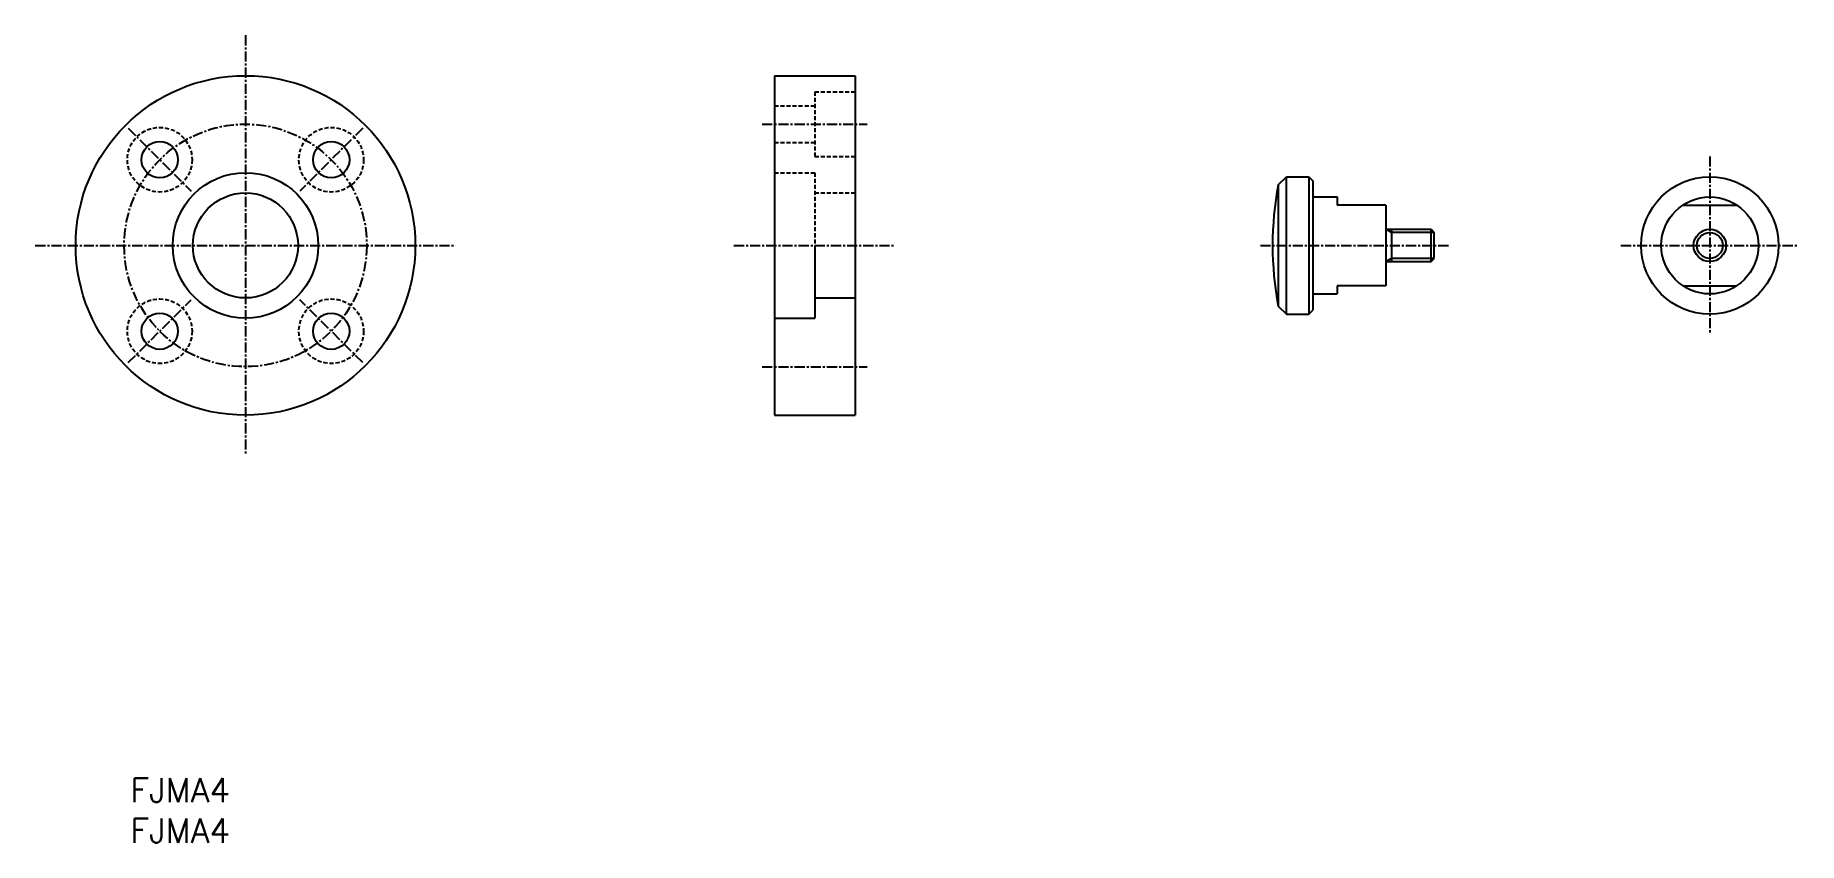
# Model space of a CAD drawing. Extents: x 33 to 251, y 37 to 137.
import ezdxf
from ezdxf.enums import TextEntityAlignment as Align

# ---------------------------------------------------------------- set-up
doc = ezdxf.new("R2010")
doc.units = 0
doc.linetypes.add('CENTER', pattern=[2, 1.25, -0.25, 0.25, -0.25])
doc.linetypes.add('DASHED', pattern=[0.75, 0.5, -0.25])
doc.layers.get('0').update_dxf_attribs({"linetype": 'CONTINUOUS'})
doc.layers.add('CENTER', color=1, linetype='CENTER')
doc.styles.get("Standard").update_dxf_attribs({"font": 'txt.shx', "bigfont": 'extfont.shx'})

msp = doc.modelspace()

# ---------------------------------------------------------------- linework, layer by layer
at = {"color": 7, "linetype": 'CONTINUOUS'}
for p, q in [((124.43, 132.18), (134.43, 132.18)), ((124.43, 132.18), (124.43, 90.18)), ((134.43, 132.18), (134.43, 90.18)), ((186.76, 118.68), (187.76, 119.68)), ((186.76, 118.68), (186.76, 103.68)), ((187.76, 119.68), (190.55, 119.68)), ((187.76, 102.68), (187.76, 119.68)), ((190.55, 119.68), (191.05, 119.18)), ((190.55, 119.68), (190.55, 102.68)), ((191.05, 119.18), (191.05, 103.18)), ((191.25, 117.18), (194.05, 117.18)), ((194.05, 117.18), (194.05, 116.18)), ((200.05, 116.18), (194.05, 116.18)), ((200.05, 116.18), (200.05, 106.18)), ((236.82, 116.18), (243.45, 116.18)), ((200.05, 113.18), (205.67, 113.18)), ((200.75, 113.18), (200.75, 109.18)), ((205.67, 109.18), (205.67, 113.18)), ((205.67, 113.18), (206.05, 112.8)), ((206.05, 109.56), (206.05, 112.8)), ((129.43, 111.18), (129.43, 102.18)), ((200.05, 109.18), (205.67, 109.18)), ((205.67, 109.18), (206.05, 109.56)), ((191.25, 105.18), (194.05, 105.18)), ((194.05, 106.18), (194.05, 105.18)), ((200.05, 106.18), (194.05, 106.18)), ((236.82, 106.18), (243.45, 106.18)), ((129.43, 104.68), (134.43, 104.68)), ((186.76, 103.68), (187.76, 102.68)), ((187.76, 102.68), (190.55, 102.68)), ((190.55, 102.68), (191.05, 103.18)), ((124.43, 102.18), (129.43, 102.18)), ((124.43, 90.18), (134.43, 90.18))]:
    msp.add_line(p, q, dxfattribs=at)
at = {"color": 3, "linetype": 'DASHED'}
for p, q in [((129.43, 130.18), (134.43, 130.18)), ((129.43, 130.18), (129.43, 122.18)), ((124.43, 128.43), (129.43, 128.43)), ((124.43, 123.93), (129.43, 123.93)), ((129.43, 122.18), (134.43, 122.18)), ((124.43, 121.68), (124.43, 121.68)), ((124.43, 120.18), (129.43, 120.18)), ((129.43, 120.18), (129.43, 111.18)), ((129.43, 117.68), (134.43, 117.68)), ((124.43, 111.18), (124.43, 111.18))]:
    msp.add_line(p, q, dxfattribs=at)
at = {"color": 3, "linetype": 'CONTINUOUS'}
for p, q in [((200.75, 112.8), (200.1, 113.18)), ((206.05, 112.8), (200.75, 112.8)), ((200.75, 109.56), (200.1, 109.18)), ((206.05, 109.56), (200.75, 109.56))]:
    msp.add_line(p, q, dxfattribs=at)
at = {"color": 7, "linetype": 'CONTINUOUS'}
for centre, radius in [((59.01, 111.18), 21), ((48.41, 121.78), 2.25), ((69.62, 121.78), 2.25), ((59.01, 111.18), 9), ((240.14, 111.18), 8.5), ((59.01, 111.18), 6.5), ((240.14, 111.18), 6), ((240.14, 111.18), 1.6), ((48.41, 100.57), 2.25), ((69.62, 100.57), 2.25)]:
    msp.add_circle(centre, radius, dxfattribs=at)
at = {"color": 3, "linetype": 'DASHED'}
for centre in [(48.41, 121.78), (69.62, 121.78), (48.41, 100.57), (69.62, 100.57)]:
    msp.add_circle(centre, 4, dxfattribs=at)
at = {"color": 3, "linetype": 'CONTINUOUS'}
msp.add_circle((240.14, 111.18), 2, dxfattribs=at)
at = {"color": 7, "linetype": 'CONTINUOUS'}
for centre, radius, start, end in [((226.05, 111.18), 40, 169.1931, 190.8069), ((191.25, 117.38), 0.2, 180, 270), ((191.25, 104.98), 0.2, 90.0002, 180)]:
    msp.add_arc(centre, radius, start, end, dxfattribs=at)
at = {"layer": 'CENTER', "color": 1, "linetype": 'CENTER'}
for p, q in [((59.01, 137.18), (59.01, 85.18)), ((44.52, 125.67), (52.29, 117.9)), ((73.51, 125.67), (65.73, 117.9)), ((122.93, 126.18), (135.93, 126.18)), ((240.14, 122.18), (240.14, 100.18)), ((33.01, 111.18), (85.01, 111.18)), ((119.43, 111.18), (139.43, 111.18)), ((184.55, 111.18), (208.05, 111.18)), ((229.14, 111.18), (251.14, 111.18)), ((44.52, 96.68), (52.29, 104.46)), ((73.51, 96.68), (65.73, 104.46)), ((122.93, 96.18), (135.93, 96.18))]:
    msp.add_line(p, q, dxfattribs=at)
msp.add_circle((59.01, 111.18), 15, dxfattribs=at)

# ---------------------------------------------------------------- texts
at = {"color": 7, "linetype": 'CONTINUOUS'}
for p in [(44.78, 43.8), (44.78, 38.8)]:
    msp.add_text('FJMA4', height=3, dxfattribs=at).set_placement(p, align=Align.MIDDLE_LEFT)

doc.saveas('drawing.dxf')
